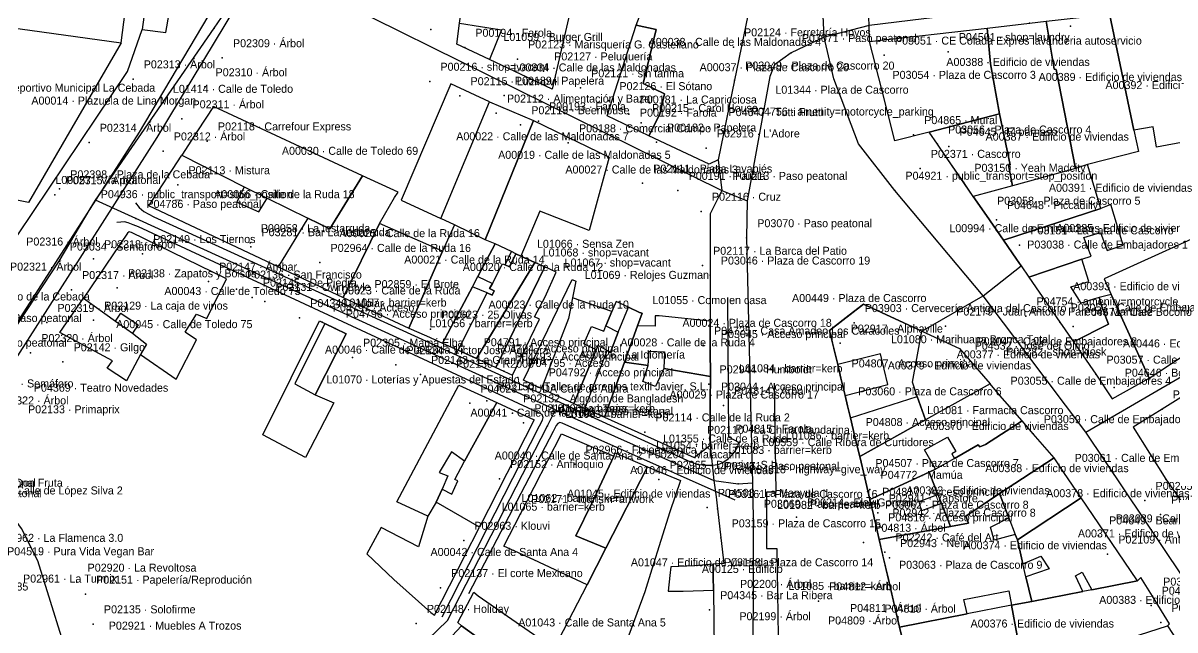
# Model space of a CAD drawing. Header units: metres. Extents: x 436207 to 441321, y 4465685 to 4475088.
# Drawn here: x 439844.1 to 440060.1, y 4473510.3 to 4473624.1 of the extents above; entities that cross this region are included whole.
import ezdxf

# ---------------------------------------------------------------- set-up
doc = ezdxf.new("R2010")
doc.units = ezdxf.units.M
for name, color, linetype, true_color in [('G_A_EDI', 7, 'CONTINUOUS', 0xa4a4a4), ('G_A_EQU', 7, 'CONTINUOUS', 0x8e5aa4), ('G_A_VER', 7, 'CONTINUOUS', 0x4d745d), ('G_L_BAR', 7, 'CONTINUOUS', 0x333333), ('G_L_COM', 7, 'CONTINUOUS', 0xce3b37), ('G_L_INF', 7, 'CONTINUOUS', 0x777777), ('G_L_TRA', 7, 'CONTINUOUS', 0x376b91), ('G_L_UMB', 7, 'CONTINUOUS', 0x9e6a39), ('G_L_VIA', 7, 'CONTINUOUS', 0x555555), ('G_P_ACC', 7, 'CONTINUOUS', 0xe68241), ('G_P_COM', 7, 'CONTINUOUS', 0xce3b37), ('G_P_EQU', 7, 'CONTINUOUS', 0x8e5aa4), ('G_P_MOB', 7, 'CONTINUOUS', 0x268c9e), ('G_P_PAT', 7, 'CONTINUOUS', 0xa63603), ('G_P_TRA', 7, 'CONTINUOUS', 0x376b91), ('G_P_UMB', 7, 'CONTINUOUS', 0x9e6a39), ('G_P_VER', 7, 'CONTINUOUS', 0x4d745d), ('G_P_VIA', 7, 'CONTINUOUS', 0x555555), ('T_A_EDI', 7, 'CONTINUOUS', 0xa4a4a4), ('T_A_EQU', 7, 'CONTINUOUS', 0x8e5aa4), ('T_A_VER', 7, 'CONTINUOUS', 0x4d745d), ('T_L_BAR', 7, 'CONTINUOUS', 0x333333), ('T_L_COM', 7, 'CONTINUOUS', 0xce3b37), ('T_L_INF', 7, 'CONTINUOUS', 0x777777), ('T_L_UMB', 7, 'CONTINUOUS', 0x9e6a39), ('T_L_VIA', 7, 'CONTINUOUS', 0x555555), ('T_P_ACC', 7, 'CONTINUOUS', 0xe68241), ('T_P_COM', 7, 'CONTINUOUS', 0xce3b37), ('T_P_EQU', 7, 'CONTINUOUS', 0x8e5aa4), ('T_P_MOB', 7, 'CONTINUOUS', 0x268c9e), ('T_P_PAT', 7, 'CONTINUOUS', 0xa63603), ('T_P_TRA', 7, 'CONTINUOUS', 0x376b91), ('T_P_UMB', 7, 'CONTINUOUS', 0x9e6a39), ('T_P_VER', 7, 'CONTINUOUS', 0x4d745d), ('T_P_VIA', 7, 'CONTINUOUS', 0x555555)]:
    doc.layers.add(name, color=color, linetype=linetype, true_color=true_color)

msp = doc.modelspace()

# ---------------------------------------------------------------- linework, layer by layer
at = {"layer": 'G_A_EDI'}
for points in [[(439819.57, 4473646.08), (439812.66, 4473598.12), (439814.38, 4473596.66), (439814.34, 4473595.99), (439830.97, 4473593.27), (439834.99, 4473624.26), (439862.55, 4473620.4), (439865.05, 4473639.86)], [(439946.92, 4473627.41), (439943.35, 4473611.74), (439931.59, 4473617.3), (439925.45, 4473620.19), (439925.97, 4473624.14), (439926.21, 4473625.91), (439926.77, 4473630.17), (439934.9, 4473629.05)], [(439974.46, 4473598.45), (439972.74, 4473597.66), (439961.41, 4473602.97), (439963.49, 4473607.07), (439964.4, 4473610.85), (439960.4, 4473612.78), (439962.84, 4473622.91), (439959.05, 4473623.76), (439960.99, 4473628.86), (439969.29, 4473627.56), (439979.98, 4473625.55), (439977.5, 4473613.41)], [(440047.81, 4473625.85), (440067.92, 4473628.17), (440076.75, 4473629.2), (440078.94, 4473614.86), (440079.34, 4473614.86), (440081.06, 4473605.45), (440056.63, 4473600.83), (440055.95, 4473604.7), (440052.36, 4473604.07)], [(440024.83, 4473623.2), (440032.78, 4473624.11), (440035.93, 4473624.48), (440037.39, 4473615.46), (440037.77, 4473615.43), (440041.4, 4473596.85), (440029.62, 4473593.63), (440028.86, 4473597.47), (440029.2, 4473597.57), (440027.2, 4473607.13), (440025.49, 4473616.5)], [(440035.93, 4473624.48), (440045.48, 4473625.58), (440047.81, 4473625.85), (440052.36, 4473604.07), (440053.25, 4473600.07), (440043.69, 4473597.63), (440041.4, 4473596.85), (440037.77, 4473615.43), (440037.39, 4473615.46)], [(439959.05, 4473623.76), (439962.84, 4473622.91), (439960.4, 4473612.78), (439964.4, 4473610.85), (439963.49, 4473607.07), (439961.41, 4473602.97), (439953.65, 4473606.72)], [(440013.96, 4473603.7), (440007.56, 4473602.03), (440005.11, 4473611.67), (440002.83, 4473620.65), (440024.83, 4473623.2), (440025.49, 4473616.5), (440027.2, 4473607.13)], [(439922.43, 4473587.5), (439931.58, 4473609.36), (439924.35, 4473612.75), (439915.02, 4473590.92)], [(439931.58, 4473609.36), (439939.81, 4473605.84), (439930.77, 4473583.48), (439924.99, 4473586.3), (439922.43, 4473587.5)], [(439873.91, 4473599.37), (439885.56, 4473593.43), (439889.9, 4473591.28), (439897.55, 4473587.55), (439901.63, 4473585.53), (439907.76, 4473595.47), (439879.84, 4473608.5), (439876.83, 4473603.95)], [(440027.2, 4473607.13), (440029.2, 4473597.57), (440028.86, 4473597.47), (440029.62, 4473593.63), (440022.26, 4473591.63), (440020.46, 4473594.23), (440017.35, 4473598.76), (440015.53, 4473601.41), (440013.96, 4473603.7)], [(439937.47, 4473580.43), (439936.5, 4473580.88), (439935.68, 4473581.28), (439932.63, 4473582.71), (439930.77, 4473583.48), (439939.81, 4473605.84), (439953.98, 4473598.95), (439950.26, 4473585.23), (439940.99, 4473588.87)], [(439885.56, 4473593.43), (439884.19, 4473590.51), (439888.36, 4473588.75), (439889.9, 4473591.28), (439897.55, 4473587.55), (439891.99, 4473578.43), (439867.7, 4473589.83), (439873.91, 4473599.37)], [(440046.15, 4473589.35), (440043.69, 4473597.63), (440041.4, 4473596.85), (440029.62, 4473593.63), (440022.26, 4473591.63), (440024.72, 4473588.06), (440027.92, 4473583.41)], [(439904.17, 4473572.67), (439910.98, 4473586.53), (439913.79, 4473591.41), (439914.43, 4473592.43), (439907.76, 4473595.47), (439901.63, 4473585.53), (439897.55, 4473587.55), (439891.99, 4473578.43)], [(440027.92, 4473583.41), (440030.37, 4473579.84), (440031.24, 4473578.58), (440032.69, 4473576.48), (440042.6, 4473579.86), (440044.38, 4473580.42), (440042.98, 4473583.89), (440046.13, 4473584.87), (440047.33, 4473581.46), (440050.36, 4473582.46), (440048.06, 4473590.11), (440046.15, 4473589.35)], [(439916.46, 4473566.9), (439922.76, 4473581.37), (439910.98, 4473586.53), (439904.17, 4473572.67)], [(439922.78, 4473564.09), (439928.39, 4473574.69), (439929.38, 4473576.58), (439932.63, 4473582.71), (439930.77, 4473583.48), (439924.99, 4473586.3), (439922.76, 4473581.37), (439916.46, 4473566.9), (439919.77, 4473565.49)], [(439855.49, 4473572.56), (439861.45, 4473568.24), (439862.44, 4473569.7), (439865.74, 4473567.53), (439864.65, 4473565.95), (439867.26, 4473563.88), (439866.18, 4473561.97), (439872.82, 4473557.35), (439876.65, 4473564.7), (439874.5, 4473566.16), (439876.62, 4473569.51), (439878.61, 4473568.72), (439882.3, 4473576.15), (439864.45, 4473584.82), (439864.06, 4473584.96), (439863.71, 4473584.75)], [(440055.2, 4473557.56), (440061.39, 4473561.57), (440070.22, 4473567.27), (440063.19, 4473583.58), (440046.77, 4473576.19), (440048.1, 4473573.24)], [(439929.13, 4473561.23), (439940.09, 4473579.25), (439937.47, 4473580.43), (439936.5, 4473580.88), (439935.32, 4473578.39), (439934.49, 4473578.79), (439935.68, 4473581.28), (439932.63, 4473582.71), (439929.38, 4473576.58), (439932.12, 4473575.27), (439931.55, 4473574.35), (439932.47, 4473573.88), (439932.06, 4473573.1), (439931.12, 4473573.51), (439928.39, 4473574.69), (439922.78, 4473564.09), (439925.72, 4473562.76), (439928.48, 4473561.52)], [(440041.05, 4473564.35), (440047.62, 4473567.65), (440046.47, 4473570.61), (440045.88, 4473572.67), (440044.95, 4473572.42), (440042.46, 4473571.62), (440040.55, 4473574.68), (440043.94, 4473575.67), (440042.6, 4473579.86), (440032.69, 4473576.48), (440038.51, 4473568.04)], [(439855.49, 4473572.56), (439861.45, 4473568.24), (439864.65, 4473565.95), (439867.26, 4473563.88), (439866.18, 4473561.97), (439863.56, 4473557.02), (439859.9, 4473559.42), (439860.88, 4473560.75), (439851.04, 4473566.11)], [(440041.05, 4473564.35), (440045.24, 4473558.25), (440048.29, 4473553.63), (440055.2, 4473557.56), (440048.1, 4473573.24), (440045.88, 4473572.67), (440046.47, 4473570.61), (440047.62, 4473567.65)], [(439953.14, 4473550.21), (439956.88, 4473560.54), (439959.32, 4473567.36), (439960.21, 4473569.7), (439959.72, 4473569.87), (439957.65, 4473570.84), (439955.32, 4473571.94), (439954.53, 4473570.03), (439953.4, 4473567.34), (439955.69, 4473566.16), (439954.25, 4473562.43), (439953.66, 4473562.73), (439951.86, 4473563.63), (439951.55, 4473562.82), (439947.39, 4473552.79), (439949.44, 4473551.87)], [(439995.31, 4473566.45), (439995.87, 4473564.11), (439996.84, 4473560.07), (439997.45, 4473557.55), (439998.23, 4473554.31), (439998.7, 4473552.31), (439999.23, 4473550.12), (440000.08, 4473546.55), (440000.97, 4473542.83), (440013.28, 4473549.7), (440011.76, 4473554.1), (440010.84, 4473556.79), (440012.63, 4473566.32), (440001.66, 4473571.4), (439999.02, 4473569.34)], [(439899.7, 4473568.27), (439900.21, 4473568.02), (439900.69, 4473567.79), (439902.65, 4473566.86), (439904.73, 4473565.85), (439898.91, 4473554.41), (439902.42, 4473552.91), (439897.06, 4473542.66), (439889.06, 4473546.93)], [(439972.97, 4473557.87), (439972.95, 4473563.05), (439972.94, 4473568.22), (439963.4, 4473569.23), (439962.61, 4473569.22), (439962.62, 4473567.27), (439959.32, 4473567.36), (439956.88, 4473560.54), (439961.33, 4473559.91), (439961.49, 4473562.6), (439964.38, 4473562.46), (439964.27, 4473559.34)], [(440010.84, 4473556.79), (440012.63, 4473566.32), (440019.67, 4473563.07), (440020.86, 4473561.69), (440025.4, 4473556.44), (440013.28, 4473549.7), (440011.76, 4473554.1)], [(439972.97, 4473557.87), (439964.27, 4473559.34), (439962.7, 4473555.94), (439960.29, 4473556.9), (439961.33, 4473559.91), (439956.88, 4473560.54), (439953.14, 4473550.21), (439969.95, 4473542.65), (439972.95, 4473544.95), (439972.96, 4473553.2)], [(439925.83, 4473556.24), (439932.93, 4473552.95), (439926.86, 4473541.98), (439924.44, 4473543.69), (439922.16, 4473539.84), (439923.79, 4473539.2), (439922.7, 4473536.73), (439921.59, 4473534.3), (439920, 4473531.63), (439914.21, 4473534.35)], [(440000.97, 4473542.83), (440001.91, 4473538.86), (440002.89, 4473534.78), (440013.97, 4473539.92), (440015.16, 4473540.46), (440013.12, 4473544.07), (440017.45, 4473546.49), (440018.99, 4473543.76), (440018.25, 4473543.34), (440018.74, 4473542.46), (440023.19, 4473545.05), (440023.46, 4473544.67), (440024.56, 4473545.12), (440031.4, 4473549.5), (440027.25, 4473554.3), (440025.4, 4473556.44), (440013.28, 4473549.7)], [(440064.15, 4473555.75), (440057.64, 4473551.74), (440052.21, 4473548.35), (440058.35, 4473538.6), (440066.26, 4473527.2), (440071.96, 4473529.99), (440076.61, 4473532.35), (440071.47, 4473542.57), (440068.52, 4473540.65), (440065.63, 4473545.05), (440069.01, 4473547.3)], [(439932.93, 4473552.95), (439939.94, 4473549.74), (439929.7, 4473529.61), (439921.59, 4473534.3), (439922.7, 4473536.73), (439924.54, 4473535.75), (439925.65, 4473538.28), (439925.09, 4473538.55), (439926.86, 4473541.98)], [(440027.16, 4473535.89), (440037.39, 4473542.57), (440033.48, 4473547.09), (440031.4, 4473549.5), (440024.56, 4473545.12), (440023.46, 4473544.67), (440023.19, 4473545.05), (440018.74, 4473542.46), (440015.16, 4473540.46), (440013.97, 4473539.92), (440015.64, 4473535.69), (440016.3, 4473534.01), (440017.99, 4473529.68), (440021.39, 4473530.36), (440020.84, 4473531.63)], [(439934.26, 4473526), (439937.39, 4473532.1), (439945.06, 4473547.08), (439954.86, 4473542.9), (439950.81, 4473534.19), (439947.75, 4473527.94), (439953.37, 4473525.62), (439949.86, 4473518.78), (439939.86, 4473523.46)], [(439953.37, 4473525.62), (439947.75, 4473527.94), (439950.81, 4473534.19), (439954.86, 4473542.9), (439955.12, 4473543.53), (439961.22, 4473540.87)], [(440042.51, 4473535.08), (440039.26, 4473539.83), (440037.39, 4473542.57), (440027.16, 4473535.89), (440028.92, 4473531.33), (440030.13, 4473528.18), (440030.52, 4473527.2)], [(439961.22, 4473540.87), (439967.36, 4473538.34), (439965.37, 4473532.48), (439961.99, 4473521.7), (439960.66, 4473517.45), (439955.75, 4473504.1), (439954.46, 4473498.86), (439954.29, 4473497.95), (439945.31, 4473498.28), (439940.06, 4473499.91), (439940.57, 4473500.78), (439943.68, 4473506.82), (439949.86, 4473518.78), (439953.37, 4473525.62)], [(440003.76, 4473531.05), (440003.97, 4473530.13), (440004.31, 4473528.67), (440004.63, 4473527.3), (440017.99, 4473529.68), (440016.3, 4473534.01), (440012.56, 4473532.67), (440012.09, 4473534.42), (440015.64, 4473535.69), (440013.97, 4473539.92), (440002.89, 4473534.78), (440003.19, 4473533.47), (440003.54, 4473531.99)], [(440004.63, 4473527.3), (440005.32, 4473524.17), (440006.34, 4473519.78), (440007.12, 4473516.44), (440008.43, 4473510.85), (440021.08, 4473513.31), (440020.51, 4473516.04), (440028.91, 4473517.67), (440029.44, 4473514.93), (440033.23, 4473515.67), (440032.12, 4473520.24), (440031.55, 4473522.71), (440030.52, 4473527.2), (440030.13, 4473528.18), (440026.18, 4473527.17), (440025.49, 4473529.59), (440028.92, 4473531.33), (440027.16, 4473535.89), (440020.84, 4473531.63), (440021.39, 4473530.36), (440017.99, 4473529.68)], [(439929.7, 4473529.61), (439921.59, 4473534.3), (439920, 4473531.63), (439918.29, 4473525.87), (439911.28, 4473529.54), (439908.57, 4473524.58), (439913.67, 4473519.8), (439920.55, 4473513.55), (439921.27, 4473513.11)], [(440030.52, 4473527.2), (440031.55, 4473522.71), (440034.95, 4473524.12), (440036.45, 4473521.74), (440032.12, 4473520.24), (440033.23, 4473515.67), (440042.79, 4473517.52), (440041.41, 4473520.48), (440042.65, 4473521.12), (440044.47, 4473517.85), (440053.02, 4473519.52), (440046.96, 4473528.48), (440042.51, 4473535.08)], [(439965.55, 4473522.17), (439965.38, 4473520.51), (439965.07, 4473517.56), (439967.89, 4473517.57), (439973.56, 4473517.74), (439973.51, 4473520.25), (439973.47, 4473522.63), (439970.04, 4473522.31)], [(440031.57, 4473503.43), (440037.83, 4473504.36), (440058.68, 4473511.11), (440059.03, 4473511.47), (440055.86, 4473516.62), (440053.69, 4473520.14), (440053.02, 4473519.52), (440044.47, 4473517.85), (440042.79, 4473517.52), (440033.23, 4473515.67), (440029.44, 4473514.93)], [(439926.35, 4473511.1), (439925.63, 4473511.68), (439928.62, 4473517.42), (439929.44, 4473516.72), (439943.68, 4473506.82), (439940.57, 4473500.78), (439936.2, 4473503.98)], [(440009.4, 4473506.68), (440009.93, 4473504.41), (440010.88, 4473500.33), (440031.57, 4473503.43), (440029.44, 4473514.93), (440021.08, 4473513.31), (440008.43, 4473510.85)], [(439922.74, 4473505.47), (439922.02, 4473506.48), (439926.35, 4473511.1), (439936.2, 4473503.98), (439935.6, 4473502.06), (439937.25, 4473500.86), (439935.72, 4473498.18), (439934.9, 4473499.01), (439931.58, 4473491.98)], [(440058.68, 4473511.11), (440063, 4473504.45), (440068.44, 4473496.06), (440067.97, 4473495.73), (440044.26, 4473478.78), (440042.17, 4473477.28), (440041.69, 4473480.23), (440041.24, 4473483.01), (440040.32, 4473488.81), (440039.86, 4473491.63), (440038.93, 4473497.44), (440042.3, 4473497.97), (440041.81, 4473500.99), (440038.45, 4473500.46), (440037.83, 4473504.36)]]:
    msp.add_lwpolyline(points, close=True, dxfattribs=at)
at = {"layer": 'G_A_EQU'}
msp.add_lwpolyline([(439947.39, 4473552.79), (439951.55, 4473562.82), (439949.27, 4473563.95), (439950.71, 4473567.25), (439952.99, 4473566.34), (439953.4, 4473567.34), (439954.53, 4473570.03), (439947.11, 4473572.62), (439946.67, 4473570.27), (439946.39, 4473568.75), (439941.29, 4473555.59)], close=True, dxfattribs=at)
at = {"layer": 'G_A_VER'}
for points in [[(440009.4, 4473506.68), (440008.43, 4473510.85), (440006.34, 4473519.78), (440004.63, 4473527.3), (440004.31, 4473528.67), (440003.97, 4473530.13), (440003.76, 4473531.05), (440003.54, 4473531.99), (440003.19, 4473533.47), (440002.89, 4473534.78), (440001.91, 4473538.86), (440000.97, 4473542.83), (440000.08, 4473546.55), (439999.23, 4473550.12), (439998.7, 4473552.31), (439998.23, 4473554.31), (439997.45, 4473557.55), (439996.84, 4473560.07), (439995.31, 4473566.45), (440001.66, 4473571.4), (440012.63, 4473566.32), (440024.09, 4473572.98), (440031.24, 4473578.58), (440030.37, 4473579.84), (440027.92, 4473583.41), (440024.72, 4473588.06), (440022.26, 4473591.63), (440017.35, 4473598.76), (440015.53, 4473601.41), (440013.96, 4473603.7), (440007.56, 4473602.03), (440005.11, 4473611.67), (440002.83, 4473620.65), (440002.73, 4473623.66), (440002.64, 4473626.66)], [(439979.98, 4473625.55), (439977.5, 4473613.41), (439974.46, 4473598.45), (439975.11, 4473592.72), (439972.94, 4473588.36), (439972.94, 4473576.84), (439972.94, 4473568.22), (439972.95, 4473563.05), (439972.97, 4473557.87), (439972.96, 4473553.2), (439972.95, 4473544.95), (439973.63, 4473538.31), (439974.07, 4473535.3), (439974.32, 4473533.05), (439974.96, 4473527.56), (439975.48, 4473522.77), (439973.47, 4473522.63), (439973.51, 4473520.25), (439973.56, 4473517.74), (439973.66, 4473506.65)]]:
    msp.add_lwpolyline(points, dxfattribs=at)
msp.add_lwpolyline([(439834.99, 4473624.26), (439862.55, 4473620.4), (439845.15, 4473590.46), (439830.97, 4473593.27)], close=True, dxfattribs=at)
at = {"layer": 'G_L_BAR'}
for points in [[(439865.24, 4473590.43), (439865.88, 4473589.55), (439866.76, 4473588.81), (439868.65, 4473587.78), (439969.25, 4473541.82), (439970.7, 4473541.33), (439972.18, 4473541.21)], [(439941.49, 4473549.64), (439941.64, 4473550.13), (439941.44, 4473550.72), (439865.77, 4473585.89), (439864.77, 4473586.31), (439863.84, 4473586.65), (439863.13, 4473586.83), (439862.46, 4473586.8), (439861.7, 4473586.7)], [(439976.31, 4473542.37), (439977.08, 4473543.13), (439977.61, 4473543.83), (439978.1, 4473544.7), (439978.32, 4473545.44), (439976.46, 4473546.47), (439976.27, 4473572.66)], [(439984.93, 4473556.61), (439985.25, 4473536.17), (439983.49, 4473536.13), (439983.5, 4473533.15)], [(439922.73, 4473512.76), (439940.97, 4473548.61)], [(439940.97, 4473548.61), (439941.49, 4473549.64)], [(439944.1, 4473548.66), (439943.53, 4473547.5)], [(439977.62, 4473534.67), (439945.21, 4473549.11), (439944.73, 4473549.19), (439944.36, 4473549.03), (439944.1, 4473548.66)], [(439943.53, 4473547.5), (439927.64, 4473517.11)], [(439972.18, 4473541.21), (439973.34, 4473541.22), (439974.42, 4473541.33), (439975.28, 4473541.72), (439976.31, 4473542.37)], [(439983.5, 4473533.15), (439983.51, 4473528.9)], [(439983.51, 4473528.9), (439983.52, 4473525.59), (439985.45, 4473525.57), (439985.79, 4473500.8)]]:
    msp.add_lwpolyline(points, dxfattribs=at)
at = {"layer": 'G_L_COM'}
for points in [[(439925.72, 4473562.76), (439931.12, 4473573.51), (439932.06, 4473573.1), (439932.47, 4473573.88), (439931.55, 4473574.35), (439932.12, 4473575.27), (439933.99, 4473579), (439934.49, 4473578.79), (439935.32, 4473578.39), (439936.5, 4473580.88), (439937.47, 4473580.43), (439940.09, 4473579.25), (439929.13, 4473561.23), (439928.48, 4473561.52), (439925.72, 4473562.76)], [(439932.79, 4473559.53), (439941.93, 4473578.4), (439940.09, 4473579.25), (439929.13, 4473561.23), (439931.02, 4473560.36), (439932.79, 4473559.53)], [(439932.79, 4473559.53), (439934.29, 4473558.83), (439935.89, 4473558.1), (439940.93, 4473568.57), (439940.02, 4473569.01), (439941.99, 4473572.79), (439944.07, 4473577.4), (439941.93, 4473578.4), (439932.79, 4473559.53)], [(439937.93, 4473557.15), (439947.05, 4473576.02), (439947.74, 4473575.71), (439947.11, 4473572.62), (439946.67, 4473570.27), (439946.39, 4473568.75), (439941.29, 4473555.59), (439940.67, 4473555.87), (439937.93, 4473557.15)], [(439949.44, 4473551.87), (439953.66, 4473562.73), (439954.25, 4473562.43), (439955.69, 4473566.16), (439957.65, 4473570.84), (439959.72, 4473569.87), (439960.21, 4473569.7), (439959.32, 4473567.36), (439956.88, 4473560.54), (439953.14, 4473550.21), (439949.44, 4473551.87)], [(439900.69, 4473567.79), (439895.06, 4473556.45), (439898.91, 4473554.41), (439904.73, 4473565.85), (439902.65, 4473566.86), (439900.69, 4473567.79)], [(439998.23, 4473554.31), (440006.21, 4473556.35), (440004.86, 4473562.09), (439996.84, 4473560.07), (439997.45, 4473557.55), (439998.23, 4473554.31)]]:
    msp.add_lwpolyline(points, dxfattribs=at)
at = {"layer": 'G_L_INF'}
for points in [[(440179.69, 4473655.87), (440175.5, 4473654.29), (440155.57, 4473647.42), (440146.99, 4473645.38), (440133.92, 4473642.64), (440092.48, 4473634.65), (440002.73, 4473623.66), (439994.29, 4473621.51)], [(439994.29, 4473621.51), (439988.11, 4473618.57), (439984.98, 4473616.27), (439984.11, 4473614.09), (439979.85, 4473590.8)], [(440043.37, 4473547.41), (440024.09, 4473572.98), (440007.54, 4473592.75), (440000.75, 4473601.49), (439996.13, 4473613.67), (439994.29, 4473621.51)], [(440043.37, 4473547.41), (440098.52, 4473579.53), (440152.99, 4473596.07), (440193.7, 4473608.72), (440200.45, 4473609.33)], [(440280.58, 4473194.18), (440265.93, 4473228.45), (440259.67, 4473240.22), (440246.89, 4473262.7), (440239.79, 4473273.46), (440237.54, 4473276.86), (440222.69, 4473296.77), (440205.69, 4473319.59), (440194.74, 4473333.17), (440189.23, 4473339.96), (440162.85, 4473371.9), (440151.87, 4473386.44), (440138.05, 4473404.85), (440131.14, 4473413.93), (440122.66, 4473426.04), (440093.78, 4473465.69), (440088.8, 4473473.04), (440081.66, 4473484.53), (440075.77, 4473495.28), (440072.45, 4473502.49), (440061.4, 4473520.48), (440043.37, 4473547.41)]]:
    msp.add_lwpolyline(points, dxfattribs=at)
at = {"layer": 'G_L_TRA'}
for points in [[(439973.7, 4473971.38), (439979.46, 4473876.07), (439978.21, 4473855.97), (439975.9, 4473839.02), (439972.89, 4473824.61), (439968.8, 4473811.83), (439923.54, 4473700.81), (439865.9, 4473603.68), (439687.84, 4473326.22)], [(439976.68, 4473971.41), (439982.67, 4473875.63), (439980.82, 4473854.59), (439978.16, 4473839.18), (439974.91, 4473823.59), (439971.18, 4473811.15), (439927.33, 4473699.07), (439869.22, 4473602.66), (439691.51, 4473324.12)]]:
    msp.add_lwpolyline(points, dxfattribs=at)
at = {"layer": 'G_L_UMB'}
for points in [[(439925.97, 4473624.14), (439933.83, 4473622.87), (439931.59, 4473617.3), (439925.45, 4473620.19), (439925.97, 4473624.14)], [(439999.23, 4473550.12), (440011.76, 4473554.1), (440013.28, 4473549.7), (440000.97, 4473542.83), (440000.08, 4473546.55), (439999.23, 4473550.12)], [(439867.36, 4473457.6), (439923.73, 4473512.07), (439942.43, 4473548.6), (439943.93, 4473551.56)]]:
    msp.add_lwpolyline(points, dxfattribs=at)
at = {"layer": 'G_L_VIA'}
for points in [[(439994.29, 4473621.51), (439992.64, 4473657.96), (439992.15, 4473663.31), (439993.27, 4473672.19)], [(439871.78, 4473644.06), (439871.02, 4473637.79), (439868.17, 4473635.52), (439866.46, 4473622.92), (439870.9, 4473622.35), (439871.52, 4473625.92)], [(439888.32, 4473635.38), (439896.07, 4473631.97), (439898.75, 4473630.58), (439975.11, 4473592.72), (439979.85, 4473590.8)], [(439856.7, 4473589.29), (439857.72, 4473590.9), (439879.97, 4473623.18), (439882.04, 4473626.2), (439883.77, 4473628.79)], [(439828.81, 4473561.45), (439831.59, 4473566.07), (439834.29, 4473571.26), (439863.73, 4473615.06), (439866.46, 4473622.92)], [(439943.93, 4473551.56), (439865.27, 4473587.46), (439857.72, 4473590.9)], [(439979.85, 4473590.8), (439979.77, 4473583.84), (439980.57, 4473549.98), (439980.85, 4473537.9), (439980.99, 4473531.22), (439980.91, 4473494.74)], [(439722.42, 4473370.61), (439724.87, 4473374.29), (439730.61, 4473384.09), (439737.72, 4473396.57), (439745.15, 4473409.4), (439754.27, 4473423.78), (439760.39, 4473433.26), (439776.01, 4473457.82), (439800.62, 4473498.72), (439822.96, 4473535.16), (439830.29, 4473547.91), (439834.19, 4473553.79), (439835.98, 4473556.52), (439838.88, 4473561.21), (439850.91, 4473579.46), (439856.7, 4473589.29)], [(439943.93, 4473551.56), (439973.63, 4473538.31), (439978.21, 4473537.7), (439980.85, 4473537.9)], [(439867.36, 4473457.6), (439846.89, 4473523.28), (439843.86, 4473529.31), (439830.29, 4473547.91)]]:
    msp.add_lwpolyline(points, dxfattribs=at)
at = {"layer": 'G_P_ACC'}
for p in [(439879.97, 4473623.18), (439926.92, 4473619.56), (439988.11, 4473618.57), (439940.73, 4473605.76), (439957.77, 4473604.58), (439966.9, 4473592.72), (439975.11, 4473592.72), (439865.27, 4473587.46), (439979.77, 4473583.84), (439850.91, 4473579.46), (439942.43, 4473548.6), (439975.65, 4473545.31), (439973.63, 4473538.31), (439980.99, 4473531.22)]:
    msp.add_point(p, dxfattribs=at)
at = {"layer": 'G_P_COM'}
for p in [(439977.29, 4473619.64), (440005.57, 4473618.09), (440017.53, 4473618.76), (439936.81, 4473617.37), (439920.38, 4473613.19), (439941.7, 4473615.13), (439948.64, 4473611.96), (439926.02, 4473610.48), (439932.85, 4473607.22), (439878.67, 4473602), (439946.35, 4473601.64), (439960.27, 4473594.08), (440020.46, 4473594.23), (439899.78, 4473579.21), (439861.81, 4473574.45), (439878.89, 4473575.69), (439884.12, 4473574.21), (439887.1, 4473572.69), (439889.44, 4473571.89), (439857.35, 4473568.38), (439895.98, 4473568.85), (439920.49, 4473566.7), (439997.28, 4473564.08), (439851.62, 4473560.57), (439914.01, 4473560.03), (440026.42, 4473559.77), (439918.62, 4473558.2), (439923.3, 4473557.49), (439972.7, 4473556.43), (440048.65, 4473555.81), (439931.06, 4473553.25), (439935.9, 4473550.98), (439960.67, 4473547.42), (439933.43, 4473538.67), (439963.34, 4473538.53), (440004.39, 4473532.27), (440005.08, 4473529.55), (439926.74, 4473527.09), (440045.72, 4473528.1), (440006.53, 4473523.84), (439854.24, 4473519.24), (439922.4, 4473518.22), (439855.82, 4473516.99), (440055.57, 4473514.92), (439917.84, 4473511.51)]:
    msp.add_point(p, dxfattribs=at)
at = {"layer": 'G_P_EQU'}
for p in [(440040.48, 4473623.56), (439953.93, 4473609.55), (439974.38, 4473604.68), (439978.57, 4473604.79), (440017.69, 4473600.99), (440026.58, 4473587.24), (439886.7, 4473582.91), (439866.53, 4473580.87), (439886.84, 4473582.16), (440030.95, 4473582.5), (439971.49, 4473578.67), (439908.01, 4473572.42), (439999.92, 4473567.92), (440032.11, 4473569.18), (440040.95, 4473567.21), (439971.65, 4473563.69), (439905.87, 4473561.43), (439927.86, 4473552.83), (439937.97, 4473549.13), (439970.35, 4473545.09), (440002.88, 4473536.65), (439972.37, 4473533.27), (440057.36, 4473531.99), (440005.68, 4473524.9), (440047.44, 4473524.52), (439972.81, 4473514.08), (440057.4, 4473511.7), (439857.3, 4473511.42)]:
    msp.add_point(p, dxfattribs=at)
at = {"layer": 'G_P_MOB'}
for p in [(439920.6, 4473622.9), (439934.33, 4473610.57), (439962.85, 4473601.78), (440054.43, 4473534.57)]:
    msp.add_point(p, dxfattribs=at)
at = {"layer": 'G_P_PAT'}
for p in [(440011.06, 4473603.17), (440017.07, 4473567.28), (440020.52, 4473560.88), (439844.16, 4473552.99), (439937.39, 4473532.1), (439989.09, 4473531.48)]:
    msp.add_point(p, dxfattribs=at)
at = {"layer": 'G_P_TRA'}
for p in [(440012.3, 4473596.85), (439850.99, 4473593.01), (440007.54, 4473592.75), (439856.7, 4473589.29)]:
    msp.add_point(p, dxfattribs=at)
at = {"layer": 'G_P_UMB'}
for p in [(440032.78, 4473624.11), (439977.5, 4473613.41), (440005.11, 4473611.67), (439957.72, 4473607.04), (439937.41, 4473605.03), (439960.03, 4473605.45), (439972.19, 4473600.68), (440015.53, 4473601.41), (439873.15, 4473593.78), (439971.27, 4473588.81), (440024.72, 4473588.06), (440030.37, 4473579.84), (439972.94, 4473576.84), (439900.21, 4473568.02), (440038.51, 4473568.04), (439902.65, 4473566.86), (439928.48, 4473561.52), (439972.95, 4473563.05), (440020.86, 4473561.69), (439931.02, 4473560.36), (439934.29, 4473558.83), (439936.87, 4473557.63), (439997.45, 4473557.55), (440045.24, 4473558.25), (439940.67, 4473555.87), (439972.96, 4473553.2), (440027.25, 4473554.3), (439998.7, 4473552.31), (440057.64, 4473551.74), (440000.08, 4473546.55), (440033.48, 4473547.09), (439947.56, 4473541.37), (439959.22, 4473540.5), (440039.26, 4473539.83), (440001.91, 4473538.86), (440058.35, 4473538.6), (440003.19, 4473533.47), (439974.32, 4473533.05), (440003.76, 4473531.05), (439974.96, 4473527.56), (440004.31, 4473528.67), (440046.96, 4473528.48), (439973.51, 4473520.25), (440006.34, 4473519.78), (440055.86, 4473516.62)]:
    msp.add_point(p, dxfattribs=at)
at = {"layer": 'G_P_VER'}
for p in [(439881.49, 4473617.6), (439864.76, 4473613.64), (439878.23, 4473612.15), (439873.91, 4473606.14), (439856.52, 4473601.74), (439870.4, 4473600.12), (439850.12, 4473591.89), (439857.32, 4473579.9), (439853.2, 4473574.12), (439848.59, 4473567.95), (439845.56, 4473562.3), (439975.43, 4473552.41), (440001.7, 4473526.72), (439976.53, 4473516.2), (439993.25, 4473515.73), (439997.15, 4473511.67), (440003.6, 4473511.56)]:
    msp.add_point(p, dxfattribs=at)
at = {"layer": 'G_P_VIA'}
msp.add_point((439978.21, 4473537.7), dxfattribs=at)

# ---------------------------------------------------------------- texts
at = {"layer": 'T_A_EDI'}
for s, p in [('A00038 · Calle de las Maldonadas 4', (439961.4, 4473619.85)), ('A00388 · Edificio de viviendas', (440017.21, 4473616.09)), ('A00037 · Plaza de Cascorro 20', (439970.96, 4473615.1)), ('A00389 · Edificio de viviendas', (440034.51, 4473613.28)), ('A00392 · Edificio de viviendas', (440047.03, 4473611.75)), ('A01410 · Centro Deportivo Municipal La Cebada', (439825.65, 4473611.26)), ('A00022 · Calle de las Maldonadas 7', (439925.34, 4473602.14)), ('A00387 · Edificio de viviendas', (440024.56, 4473602.08)), ('A00030 · Calle de Toledo 69', (439892.66, 4473599.42)), ('A00019 · Calle de las Maldonadas 5', (439933.19, 4473598.67)), ('A00027 · Calle de las Maldonadas 3', (439945.8, 4473595.91)), ('A00391 · Edificio de viviendas', (440036.43, 4473592.49)), ('A00056 · Calle de la Ruda 18', (439879.97, 4473591.29)), ('A00025 · Calle de la Ruda 16', (439903.45, 4473583.98)), ('A00385 · Edificio de viviendas', (440037.81, 4473584.94)), ('A00021 · Calle de la Ruda 14', (439915.59, 4473579.02)), ('A00020 · Calle de la Ruda 12', (439926.57, 4473577.63)), ('A00043 · Calle de Toledo 73', (439870.63, 4473573.13)), ('A00393 · Edificio de viviendas', (440040.99, 4473574.02)), ('A00023 · Calle de la Ruda 10', (439931.39, 4473570.59)), ('A00045 · Calle de Toledo 75', (439861.6, 4473566.91)), ('A00024 · Plaza de Cascorro 18', (439967.74, 4473567.16)), ('A00046 · Calle de la Ruda 17', (439900.73, 4473562.13)), ('A00028 · Calle de la Ruda 4', (439956.11, 4473563.49)), ('A00446 · Edificio de viviendas', (440050.32, 4473563.3)), ('A00377 · Edificio de viviendas', (440019.14, 4473561.24)), ('A00379 · Edificio de viviendas', (440006.22, 4473559.17)), ('A00029 · Plaza de Cascorro 17', (439965.32, 4473553.71)), ('A00041 · Calle de la Ruda 11', (439928, 4473550.32)), ('A00370 · Edificio de viviendas', (440013.26, 4473547.8)), ('A00040 · Calle de Santa Ana 2', (439932.55, 4473542.27)), ('A01046 · Edificio de viviendas', (439957.93, 4473539.53)), ('A00368 · Edificio de viviendas', (440024.51, 4473539.9)), ('A00400 · Calle de López Silva 2', (439834.17, 4473535.72)), ('A01045 · Edificio de viviendas', (439946.11, 4473535.14)), ('A00382 · Edificio de viviendas', (440009.7, 4473535.74)), ('A00378 · Edificio de viviendas', (440035.93, 4473535.2)), ('A00371 · Edificio de viviendas', (440041.87, 4473527.66)), ('A00374 · Edificio de viviendas', (440020.43, 4473525.44)), ('A00042 · Calle de Santa Ana 4', (439920.52, 4473524.19)), ('A01047 · Edificio de viviendas', (439958.07, 4473522.24)), ('A00125 · Edificio', (439971.38, 4473521)), ('A00383 · Edificio de viviendas', (440045.86, 4473515.2)), ('A01043 · Calle de Santa Ana 5', (439936.96, 4473510.96)), ('A00376 · Edificio de viviendas', (440021.75, 4473510.76))]:
    msp.add_text(s, height=1.5, dxfattribs=at).set_placement(p)
at = {"layer": 'T_A_EQU'}
msp.add_text('A00026 · La Idiomería', height=1.5, dxfattribs=at).set_placement((439948.37, 4473561.21))
at = {"layer": 'T_A_VER'}
for s, p in [('A00014 · Plazuela de Lina Morgan', (439845.7, 4473608.84)), ('A00449 · Plaza de Cascorro', (439988.28, 4473571.81))]:
    msp.add_text(s, height=1.5, dxfattribs=at).set_placement(p)
at = {"layer": 'T_L_BAR'}
for s, p in [('L01057 · barrier=kerb', (439904.19, 4473570.96)), ('L01056 · barrier=kerb', (439920.32, 4473567.09)), ('L01084 · barrier=kerb', (439978.38, 4473558.63)), ('L01064 · barrier=kerb', (439943.23, 4473551.12)), ('L01063 · barrier=kerb', (439945.81, 4473550.08)), ('L01086 · barrier=kerb', (439987.13, 4473546.02)), ('L01054 · barrier=kerb', (439962.8, 4473544.16)), ('L01083 · barrier=kerb', (439976.38, 4473543.32)), ('L01062 · barrier=kerb', (439937.58, 4473534.31)), ('L01065 · barrier=kerb', (439933.85, 4473532.68)), ('L01082 · barrier=kerb', (439985.5, 4473533.02)), ('L01085 · barrier=kerb', (439987.59, 4473517.81))]:
    msp.add_text(s, height=1.5, dxfattribs=at).set_placement(p)
at = {"layer": 'T_L_COM'}
for s, p in [('L01066 · Sensa Zen', (439940.47, 4473581.98)), ('L01068 · shop=vacant', (439941.54, 4473580.35)), ('L01067 · shop=vacant', (439945.65, 4473578.47)), ('L01069 · Relojes Guzman', (439949.42, 4473576.15)), ('L01055 · Como en casa', (439962.1, 4473571.42)), ('L01080 · Marihuana Bronca Total', (440006.83, 4473564.08)), ('L01070 · Loterías y Apuestas del Estado', (439900.98, 4473556.54))]:
    msp.add_text(s, height=1.5, dxfattribs=at).set_placement(p)
at = {"layer": 'T_L_INF'}
for s, p in [('L01344 · Plaza de Cascorro', (439985.16, 4473610.88)), ('L00994 · Calle de Embajadores', (440017.77, 4473584.91))]:
    msp.add_text(s, height=1.5, dxfattribs=at).set_placement(p)
at = {"layer": 'T_L_UMB'}
for s, p in [('L01059 · Burger Grill', (439934.18, 4473620.78)), ('L01081 · Farmacia Cascorro', (440013.63, 4473550.78))]:
    msp.add_text(s, height=1.5, dxfattribs=at).set_placement(p)
at = {"layer": 'T_L_VIA'}
for s, p in [('L00834 · Calle de las Maldonadas', (439936.08, 4473615.06)), ('L01414 · Calle de Toledo', (439872.23, 4473611.05)), ('L00057 · Vía peatonal', (439850.2, 4473593.95)), ('L00623 · Calle de la Ruda', (439902.83, 4473573.23)), ('L01355 · Calle de la Ruda', (439964.1, 4473545.46)), ('L00559 · Calle Ribera de Curtidores', (439982.74, 4473544.78)), ('L00325 · Vía peatonal', (439827.92, 4473535.21))]:
    msp.add_text(s, height=1.5, dxfattribs=at).set_placement(p)
at = {"layer": 'T_P_ACC'}
for s, p in [('P00194 · Farola', (439928.92, 4473621.56)), ('P03071 · Paso peatonal', (439990.11, 4473620.57)), ('P00193 · Farola', (439942.73, 4473607.76)), ('P00192 · Farola', (439959.77, 4473606.58)), ('P00191 · Farola', (439968.9, 4473594.72)), ('P00213 · Paso peatonal', (439977.11, 4473594.72)), ('P04786 · Paso peatonal', (439867.27, 4473589.46)), ('P03070 · Paso peatonal', (439981.77, 4473585.84)), ('P05034 · Semáforo', (439852.91, 4473581.46)), ('P03286 · Paso peatonal', (439833.59, 4473568.07)), ('P03285 · Paso peatonal', (439830.81, 4473563.45)), ('P05035 · Semáforo', (439836.19, 4473555.79)), ('P04790 · Paso peatonal', (439944.43, 4473550.6)), ('P04815 · Farola', (439977.65, 4473547.31)), ('P02471 · Paso peatonal', (439975.63, 4473540.31)), ('P02974 · Paso peatonal', (439824.96, 4473537.16)), ('P03069 · Paso peatonal', (439982.99, 4473533.22))]:
    msp.add_text(s, height=1.5, dxfattribs=at).set_placement(p)
at = {"layer": 'T_P_COM'}
for s, p in [('P02124 · Ferretería Hoyos', (439979.29, 4473621.64)), ('P04501 · shop=laundry', (440019.53, 4473620.76)), ('P02123 · Marisquería G. Castellano', (439938.81, 4473619.37)), ('P05051 · CE Colada Expres lavanderia autoservicio', (440007.57, 4473620.09)), ('P02127 · Peluquería', (439943.7, 4473617.13)), ('P00216 · shop=vacant', (439922.38, 4473615.19)), ('P02121 · sin tarima', (439950.64, 4473613.96)), ('P02115 · Luzmovil', (439928.02, 4473612.48)), ('P02112 · Alimentación y Bazar', (439934.85, 4473609.22)), ('P02118 · Carrefour Express', (439880.67, 4473604)), ('P00188 · Comercial Campo', (439948.35, 4473603.64)), ('P02111 · Plaza Lavapiés', (439962.27, 4473596.08)), ('P03150 · Yeah Madcity', (440022.46, 4473596.23)), ('P02964 · Calle de la Ruda 16', (439901.78, 4473581.21)), ('P02147 · Ámbar', (439880.89, 4473577.69)), ('P02138 · Zapatos y Bolsos', (439863.81, 4473576.45)), ('P02136 · San Francisco', (439886.12, 4473576.21)), ('P02145 · De Piedra', (439889.1, 4473574.69)), ('P02131 · Own Style', (439891.44, 4473573.89)), ('P04340 · Molar', (439897.98, 4473570.85)), ('P02129 · La caja de vinos', (439859.35, 4473570.38)), ('P02523 · 25 Olivas', (439922.49, 4473568.7)), ('P02917 · Alphaville', (439999.28, 4473566.08)), ('P02142 · Gilgo', (439853.62, 4473562.57)), ('P02134 · Víctor José Aguilera', (439916.01, 4473562.03)), ('P02143 · La Gran Tijera', (439920.62, 4473560.2)), ('P00282 · shop=kiosk', (440028.42, 4473561.77)), ('P02130 · R2000', (439925.3, 4473559.49)), ('P02944 · Humboldt', (439974.7, 4473558.43)), ('P04646 · Bolleria del mundo', (440050.65, 4473557.81)), ('P02150 · Taller de arreglos textil Javier, S.L.', (439933.06, 4473555.25)), ('P02132 · Algodón de Bangladesh', (439937.9, 4473552.98)), ('P02133 · Primaprix', (439845.07, 4473550.94)), ('P02114 · Calle de la Ruda 2', (439962.67, 4473549.42)), ('P02152 · Anfiloquio', (439935.43, 4473540.67)), ('P02965 · Dimeiya, S.L.', (439965.34, 4473540.53)), ('P00054 · Don Fruta', (439833.96, 4473537.17)), ('P02941 · Vapstore', (440006.39, 4473534.27)), ('P02942 · Plaza de Cascorro 8', (440007.08, 4473531.55)), ('P04649 · Bearbero', (440047.72, 4473530.1)), ('P02963 · Klouvi', (439928.74, 4473529.09)), ('P02943 · Neipi', (440008.53, 4473525.84)), ('P02920 · La Revoltosa', (439856.24, 4473521.24)), ('P02961 · La Turmix', (439844.14, 4473519.19)), ('P02151 · Papelería/Reprodución', (439857.82, 4473518.99)), ('P02137 · El corte Mexicano', (439924.4, 4473520.22)), ('P04365 · Granel Madrid', (440057.57, 4473516.92)), ('P02148 · Holiday', (439919.84, 4473513.51)), ('P02921 · Muebles A Trozos', (439860.21, 4473510.37))]:
    msp.add_text(s, height=1.5, dxfattribs=at).set_placement(p)
at = {"layer": 'T_P_EQU'}
for s, p in [('P02126 · El Sótano', (439955.93, 4473611.55)), ('P04647 · Tutti Frutti', (439976.38, 4473606.68)), ('P04756 · amenity=motorcycle_parking', (439980.57, 4473606.79)), ('P04645 · El parnaso', (440019.69, 4473602.99)), ('P04648 · Piccadilly', (440028.58, 4473589.24)), ('P00058 · La testarruda', (439888.7, 4473584.91)), ('P03281 · Bar La testarruda', (439888.84, 4473584.16)), ('P03151 · La Lata de Cascorro', (440032.95, 4473584.5)), ('P02149 · Los Tiernos', (439868.53, 4473582.87)), ('P02117 · La Barca del Patio', (439973.49, 4473580.67)), ('P02859 · El Brote', (439910.01, 4473574.42)), ('P05031 · Mercado de la Cebada', (439827.67, 4473572.1)), ('P04754 · amenity=motorcycle_parking', (440034.11, 4473571.18)), ('P03903 · Cervecería Antigua del Cascorro', (440001.92, 4473569.92)), ('P04671 · Café Boconó', (440042.95, 4473569.21)), ('P04725 · Casa Amadeo Los Caracoles', (439973.65, 4473565.69)), ('P02305 · Mamá Elba', (439907.87, 4473563.43)), ('P04623 · RUDA Café de Altura', (439929.86, 4473554.83)), ('P02141 · San Tana', (439939.97, 4473551.13)), ('P02110 · La China Mandarina', (439972.35, 4473547.09)), ('P04772 · Mamúa', (440004.88, 4473538.65)), ('P04508 · La Manyula II', (439974.37, 4473535.27)), ('P04753 · amenity=motorcycle_parking', (440059.36, 4473533.99)), ('P02242 · Café del Art', (440007.68, 4473526.9)), ('P02109 · Antonia Pizza', (440049.44, 4473526.52)), ('P04519 · Pura Vida Vegan Bar', (439841.15, 4473524.31)), ('P04345 · Bar La Ribera', (439974.81, 4473516.08)), ('P02135 · Solofirme', (439859.3, 4473513.42)), ('P04994 · Kraleva', (440059.4, 4473513.7))]:
    msp.add_text(s, height=1.5, dxfattribs=at).set_placement(p)
at = {"layer": 'T_P_MOB'}
for s, p in [('P00189 · Papelera', (439936.33, 4473612.57)), ('P00182 · Papelera', (439964.85, 4473603.78)), ('P00205 · Reciclaje', (440056.43, 4473536.57))]:
    msp.add_text(s, height=1.5, dxfattribs=at).set_placement(p)
at = {"layer": 'T_P_PAT'}
for s, p in [('P04865 · Mural', (440013.06, 4473605.17)), ('P02179 · Juan Antonio Paredes Martínez', (440019.07, 4473569.28)), ('P04532 · José del Olmo', (440022.52, 4473562.88)), ('P04369 · Teatro Novedades', (439846.16, 4473554.99)), ('P02171 · tourism=artwork', (439939.39, 4473534.1)), ('P00214 · Eloy Gonzalo', (439991.09, 4473533.48))]:
    msp.add_text(s, height=1.5, dxfattribs=at).set_placement(p)
at = {"layer": 'T_P_TRA'}
for s, p in [('P02371 · Cascorro', (440014.3, 4473598.85)), ('P02398 · Plaza de la Cebada', (439852.99, 4473595.01)), ('P04921 · public_transport=stop_position', (440009.54, 4473594.75)), ('P04936 · public_transport=stop_position', (439858.7, 4473591.29))]:
    msp.add_text(s, height=1.5, dxfattribs=at).set_placement(p)
at = {"layer": 'T_P_UMB'}
for s, p in [('P03049 · Plaza de Cascorro 20', (439979.5, 4473615.41)), ('P03054 · Plaza de Cascorro 3', (440007.11, 4473613.67)), ('P00181 · La Capricciosa', (439959.72, 4473609.04)), ('P00215 · Carol House', (439962.03, 4473607.45)), ('P02119 · Beerhouse', (439939.41, 4473607.03)), ('P03056 · Plaza de Cascorro 4', (440017.53, 4473603.41)), ("P02916 · L'Adore", (439974.19, 4473602.68)), ('P02113 · Mistura', (439875.15, 4473595.78)), ('P02116 · Cruz', (439973.27, 4473590.81)), ('P03058 · Plaza de Cascorro 5', (440026.72, 4473590.06)), ('P03038 · Calle de Embajadores 1', (440032.37, 4473581.84)), ('P03046 · Plaza de Cascorro 19', (439974.94, 4473578.84)), ('P04797 · Acceso', (439902.21, 4473570.02)), ('P04796 · Acceso principal', (439904.65, 4473568.86)), ('P03053 · Calle de Embajadores 3', (440040.51, 4473570.04)), ('P03045 · Acceso principal', (439974.95, 4473565.05)), ('P04791 · Acceso principal', (439930.48, 4473563.52)), ('P04794 · Acceso principal', (439933.02, 4473562.36)), ('P03047 · Calle de Embajadores 2', (440022.86, 4473563.69)), ('P04793 · Acceso principal', (439936.29, 4473560.83)), ('P03057 · Calle de Embajadores 5', (440047.24, 4473560.25)), ('P04795 · Acceso', (439938.87, 4473559.63)), ('P04792 · Acceso principal', (439942.67, 4473557.87)), ('P04807 · Acceso principal', (439999.45, 4473559.55)), ('P03055 · Calle de Embajadores 4', (440029.25, 4473556.3)), ('P03044 · Acceso principal', (439974.96, 4473555.2)), ('P03060 · Plaza de Cascorro 6', (440000.7, 4473554.31)), ('P03967 · Calle de la Encomienda 25', (440059.64, 4473553.74)), ('P03059 · Calle de Embajadores 6', (440035.48, 4473549.09)), ('P04808 · Acceso principal', (440002.08, 4473548.55)), ('P02966 · Fisioescénica', (439949.56, 4473543.37)), ('P00204 · Malacatín', (439961.22, 4473542.5)), ('P04507 · Plaza de Cascorro 7', (440003.91, 4473540.86)), ('P03061 · Calle de Embajadores 8', (440041.26, 4473541.83)), ('P03161 · Plaza de Cascorro 16', (439976.32, 4473535.05)), ('P04817 · Acceso principal', (440005.19, 4473535.47)), ('P03062 · Plaza de Cascorro 8', (440005.76, 4473533.05)), ('P03159 · Plaza de Cascorro 15', (439976.96, 4473529.56)), ('P04816 · Acceso principal', (440006.31, 4473530.67)), ('P03039 · Calle de Embajadores 10', (440048.96, 4473530.48)), ('P02962 · La Flamenca 3.0', (439839.28, 4473526.83)), ('P03158 · Plaza de Cascorro 14', (439975.51, 4473522.25)), ('P03063 · Plaza de Cascorro 9', (440008.34, 4473521.78)), ('P04284 · Calle de Toledo 85', (439819.59, 4473517.7)), ('P03041 · Calle de Embajadores 12', (440057.86, 4473518.62))]:
    msp.add_text(s, height=1.5, dxfattribs=at).set_placement(p)
at = {"layer": 'T_P_VER'}
for s, p in [('P02309 · Árbol', (439883.49, 4473619.6)), ('P02313 · Árbol', (439866.76, 4473615.64)), ('P02310 · Árbol', (439880.23, 4473614.15)), ('P02311 · Árbol', (439875.91, 4473608.14)), ('P02314 · Árbol', (439858.52, 4473603.74)), ('P02312 · Árbol', (439872.4, 4473602.12)), ('P02315 · Árbol', (439852.12, 4473593.89)), ('P02316 · Árbol', (439844.74, 4473582.41)), ('P02318 · Árbol', (439859.32, 4473581.9)), ('P02321 · Árbol', (439841.69, 4473577.7)), ('P02317 · Árbol', (439855.2, 4473576.12)), ('P02319 · Árbol', (439850.59, 4473569.95)), ('P02320 · Árbol', (439847.56, 4473564.3)), ('P04814 · Árbol', (439977.43, 4473554.41)), ('P02322 · Árbol', (439839.28, 4473552.6)), ('P04813 · Árbol', (440003.7, 4473528.72)), ('P02200 · Árbol', (439978.53, 4473518.2)), ('P04812 · Árbol', (439995.25, 4473517.73)), ('P02199 · Árbol', (439978.42, 4473512.13)), ('P04811 · Árbol', (439999.15, 4473513.67)), ('P04810 · Árbol', (440005.6, 4473513.56)), ('P04809 · Árbol', (439995.03, 4473511.33))]:
    msp.add_text(s, height=1.5, dxfattribs=at).set_placement(p)
at = {"layer": 'T_P_VIA'}
msp.add_text('P04818 · highway=give_way', height=1.5, dxfattribs=at).set_placement((439980.21, 4473539.7))

doc.saveas('drawing.dxf')
